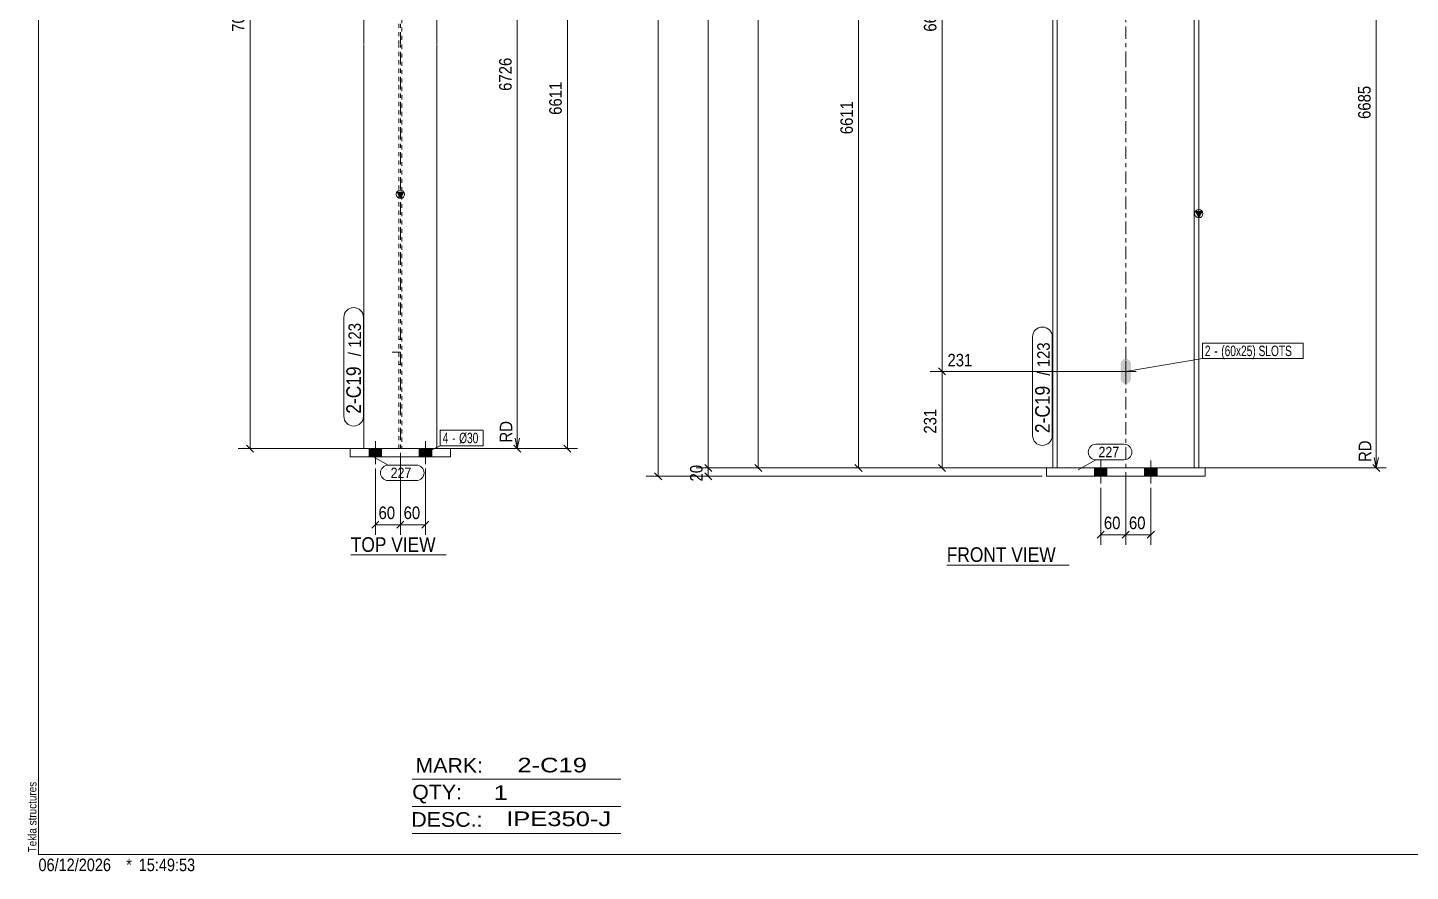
# Model space of a CAD drawing. Header units: millimetres. Extents: x 2 to 579, y 1 to 405.
# Drawn here: x 2.4 to 333.6, y 1 to 203 of the extents above; entities that cross this region are included whole.
import ezdxf

# ---------------------------------------------------------------- set-up
doc = ezdxf.new("R2010")
doc.units = ezdxf.units.MM
for name, pattern in [('XKITLINE00', [0]), ('XKITLINE01', [4, 1, -1, 1, -1]), ('XKITLINE02', [4, 2, -2]), ('XKITLINE03', [6, 3, -1, 1, -1])]:
    doc.linetypes.add(name, pattern=pattern)
for name, color, linetype, lineweight in [('Bolt', 3, 'Continuous', 0), ('BoltMark', 7, 'Continuous', 0), ('Dimensions', 7, 'Continuous', 0), ('DrawingSheet', 5, 'Continuous', 0), ('OtherObjectType', 7, 'Continuous', 0), ('Part', 2, 'Continuous', 0), ('PartMark', 7, 'Continuous', 0)]:
    doc.layers.add(name, color=color, linetype=linetype, lineweight=lineweight)
doc.styles.add('ARIAL', font='ARIAL.TTF')
doc.styles.add('ARIAL_NARROW', font='ARIALN.TTF')

# ---------------------------------------------------------------- blocks, each defined once
blk = doc.blocks.new('*A2')
at = {"layer": 'Bolt'}
for points in [[(265.88, 289.37), (265.4, 289.27), (264.92, 289.37), (264.52, 289.64), (264.25, 290.04), (264.15, 290.52), (264.15, 294.02), (264.25, 294.5), (264.52, 294.91), (264.92, 295.18), (265.4, 295.27), (265.88, 295.18), (266.28, 294.91), (266.55, 294.5), (266.65, 294.02), (266.65, 290.52), (266.55, 290.04), (266.28, 289.64)], [(265.88, 117.77), (265.4, 117.67), (264.92, 117.77), (264.52, 118.04), (264.25, 118.45), (264.15, 118.92), (264.15, 122.42), (264.25, 122.9), (264.52, 123.31), (264.92, 123.58), (265.4, 123.67), (265.88, 123.58), (266.28, 123.31), (266.55, 122.9), (266.65, 122.42), (266.65, 118.92), (266.55, 118.45), (266.28, 118.04)]]:
    blk.add_hatch(color=3, dxfattribs=at).paths.add_polyline_path(points, flags=17)
at = {"layer": 'Bolt', "color": 3, "linetype": 'XKITLINE00', "lineweight": 0}
for p, q in [((265.4, 294.77), (265.4, 289.77)), ((267.9, 292.27), (262.9, 292.27)), ((265.4, 123.17), (265.4, 118.17)), ((267.9, 120.67), (262.9, 120.67))]:
    blk.add_line(p, q, dxfattribs=at)
blk = doc.blocks.new('*A5')
at = {"layer": 'Bolt'}
for points in [[(260.9, 97.55), (260.9, 95.55), (257.9, 95.55), (257.9, 97.55)], [(260.9, 97.55), (260.9, 95.55), (257.9, 95.55), (257.9, 97.55)], [(272.9, 97.55), (272.9, 95.55), (269.9, 95.55), (269.9, 97.55)], [(272.9, 97.55), (272.9, 95.55), (269.9, 95.55), (269.9, 97.55)]]:
    blk.add_hatch(color=3, dxfattribs=at).paths.add_polyline_path(points, flags=17)
at = {"layer": 'Bolt', "color": 3, "linetype": 'XKITLINE00', "lineweight": 0}
for p, q in [((257.9, 97.55), (257.9, 95.55)), ((257.9, 97.55), (257.9, 95.55)), ((259.4, 99.3), (259.4, 93.8)), ((259.4, 99.3), (259.4, 93.8)), ((260.9, 97.55), (260.9, 95.55)), ((260.9, 97.55), (260.9, 95.55)), ((269.9, 97.55), (269.9, 95.55)), ((269.9, 97.55), (269.9, 95.55)), ((271.4, 99.3), (271.4, 93.8)), ((271.4, 99.3), (271.4, 93.8)), ((272.9, 97.55), (272.9, 95.55)), ((272.9, 97.55), (272.9, 95.55))]:
    blk.add_line(p, q, dxfattribs=at)
blk = doc.blocks.new('*A8')
at = {"layer": 'Part'}
blk.add_hatch(color=2, dxfattribs=at).paths.add_polyline_path([(282.1, 158.95), (283.7, 158.95), (282.9, 157.55)], flags=17)
at = {"layer": 'Part', "color": 7, "linetype": 'XKITLINE03', "lineweight": 0}
for p, q in [((265.4, 194.27), (265.4, 346.67)), ((265.4, 87.55), (265.4, 194.17))]:
    blk.add_line(p, q, dxfattribs=at)
at = {"layer": 'Part', "color": 2, "linetype": 'XKITLINE00', "lineweight": 0}
for p, q in [((249, 338.4), (247.9, 338.52)), ((247.9, 338.52), (247.9, 194.27)), ((249, 338.4), (249, 194.27)), ((281.8, 334.94), (281.8, 194.27)), ((282.9, 334.82), (281.8, 334.94)), ((282.9, 194.27), (282.9, 334.82)), ((247.9, 194.17), (247.9, 97.55)), ((249, 194.17), (249, 97.55)), ((281.8, 194.17), (281.8, 97.55)), ((282.9, 97.55), (282.9, 194.17)), ((282.9, 157.55), (282.1, 158.95)), ((282.1, 158.95), (283.7, 158.95)), ((283.7, 158.95), (282.9, 157.55))]:
    blk.add_line(p, q, dxfattribs=at)
at = {"layer": 'Part', "color": 7, "linetype": 'XKITLINE01', "lineweight": 0}
for p, q in [((281.8, 334.94), (249, 338.4)), ((282.9, 97.55), (247.9, 97.55))]:
    blk.add_line(p, q, dxfattribs=at)
at = {"layer": 'Part', "color": 2, "linetype": 'XKITLINE00', "lineweight": 0}
blk.add_circle((282.9, 158.45), 1, dxfattribs=at)
blk = doc.blocks.new('*A9')
at = {"layer": 'Part', "color": 2, "linetype": 'XKITLINE00', "lineweight": 0}
for p, q in [((284.4, 97.55), (246.4, 97.55)), ((246.4, 97.55), (246.4, 95.55)), ((284.4, 97.55), (284.4, 95.55)), ((284.4, 95.55), (246.4, 95.55))]:
    blk.add_line(p, q, dxfattribs=at)
blk = doc.blocks.new('*A16')
at = {"layer": 'Bolt', "color": 3, "linetype": 'XKITLINE02', "lineweight": 0}
for p, q in [((91.32, 299.91), (92.02, 299.91)), ((89.67, 296.91), (93.67, 296.91)), ((91.32, 293.91), (92.02, 293.91)), ((91.32, 128.31), (92.02, 128.31)), ((89.67, 125.31), (93.67, 125.31)), ((91.32, 122.31), (92.02, 122.31))]:
    blk.add_line(p, q, dxfattribs=at)
blk = doc.blocks.new('*A19')
at = {"layer": 'Bolt'}
for points in [[(87.17, 102.19), (87.17, 100.19), (84.17, 100.19), (84.17, 102.19)], [(87.17, 102.19), (87.17, 100.19), (84.17, 100.19), (84.17, 102.19)], [(99.17, 102.19), (99.17, 100.19), (96.17, 100.19), (96.17, 102.19)], [(99.17, 102.19), (99.17, 100.19), (96.17, 100.19), (96.17, 102.19)]]:
    blk.add_hatch(color=3, dxfattribs=at).paths.add_polyline_path(points, flags=17)
at = {"layer": 'Bolt', "color": 3, "linetype": 'XKITLINE00', "lineweight": 0}
for p, q in [((85.67, 103.94), (85.67, 98.44)), ((85.67, 103.94), (85.67, 98.44)), ((97.67, 103.94), (97.67, 98.44)), ((97.67, 103.94), (97.67, 98.44)), ((84.17, 102.19), (84.17, 100.19)), ((84.17, 102.19), (84.17, 100.19)), ((87.17, 102.19), (87.17, 100.19)), ((87.17, 102.19), (87.17, 100.19)), ((96.17, 102.19), (96.17, 100.19)), ((96.17, 102.19), (96.17, 100.19)), ((99.17, 102.19), (99.17, 100.19)), ((99.17, 102.19), (99.17, 100.19))]:
    blk.add_line(p, q, dxfattribs=at)
blk = doc.blocks.new('*A22')
at = {"layer": 'Part'}
blk.add_hatch(color=2, dxfattribs=at).paths.add_polyline_path([(90.87, 163.59), (92.47, 163.59), (91.67, 162.19)], flags=17)
at = {"layer": 'Part', "color": 7, "linetype": 'XKITLINE03', "lineweight": 0}
for p, q in [((91.67, 198.91), (91.67, 351.31)), ((91.67, 92.19), (91.67, 198.81))]:
    blk.add_line(p, q, dxfattribs=at)
at = {"layer": 'Part', "color": 2, "linetype": 'XKITLINE00', "lineweight": 0}
for p, q in [((100.42, 343.16), (82.92, 343.16)), ((82.92, 343.16), (82.92, 198.91)), ((100.42, 198.91), (100.42, 343.16)), ((82.92, 198.81), (82.92, 102.19)), ((100.42, 102.19), (100.42, 198.81)), ((91.67, 162.19), (90.87, 163.59)), ((90.87, 163.59), (92.47, 163.59)), ((92.47, 163.59), (91.67, 162.19))]:
    blk.add_line(p, q, dxfattribs=at)
at = {"layer": 'Part', "color": 7, "linetype": 'XKITLINE01', "lineweight": 0}
for p, q in [((91.32, 343.04), (82.92, 343.04)), ((91.32, 198.91), (91.32, 343.04)), ((92.02, 343.04), (92.02, 198.91)), ((92.02, 343.04), (100.42, 343.04)), ((91.32, 339.58), (82.92, 339.58)), ((82.92, 339.47), (100.42, 339.47)), ((92.02, 339.58), (100.42, 339.58)), ((91.32, 102.19), (91.32, 198.81)), ((92.02, 198.81), (92.02, 102.19)), ((82.92, 102.19), (100.42, 102.19))]:
    blk.add_line(p, q, dxfattribs=at)
at = {"layer": 'Part', "color": 2, "linetype": 'XKITLINE00', "lineweight": 0}
blk.add_circle((91.67, 163.09), 1, dxfattribs=at)
blk = doc.blocks.new('*A23')
at = {"layer": 'Part', "color": 2, "linetype": 'XKITLINE00', "lineweight": 0}
for p, q in [((79.67, 100.19), (79.67, 102.19)), ((79.67, 102.19), (103.67, 102.19)), ((103.67, 100.19), (79.67, 100.19)), ((103.67, 102.19), (103.67, 100.19))]:
    blk.add_line(p, q, dxfattribs=at)
blk = doc.blocks.new('*A33')
at = {"layer": 'DrawingSheet', "color": 5, "linetype": 'XKITLINE00', "lineweight": 0}
for p, q in [((5, 405), (5, 5)), ((5, 5), (579, 5))]:
    blk.add_line(p, q, dxfattribs=at)
at = {"layer": 'DrawingSheet', "color": 5, "style": 'ARIAL', "width": 0.85}
blk.add_text('Tekla structures', height=2, rotation=90, dxfattribs=at).set_placement((4.5, 5.5))
blk = doc.blocks.new('*A37')
at = {"layer": 'OtherObjectType', "color": 6, "linetype": 'XKITLINE00', "lineweight": 0}
for p, q in [((94.5, 23), (144.5, 23)), ((94.5, 16.5), (144.5, 16.5)), ((94.5, 10), (144.5, 10))]:
    blk.add_line(p, q, dxfattribs=at)
at = {"layer": 'OtherObjectType', "color": 6, "style": 'ARIAL_NARROW'}
for s, width, p in [('MARK:', 1.275, (95.27, 24.58)), ('2-C19', 1.525501, (119.69, 24.65)), ('QTY:', 1.275, (94.5, 18.19)), ('1', 1.525501, (113.99, 18.05)), ('DESC.:', 1.275, (94.29, 11.63)), ('IPE350-J', 1.525501, (117, 11.79))]:
    blk.add_text(s, height=3.5, dxfattribs=dict(at, width=width)).set_placement(p)
blk = doc.blocks.new('*A40')
at = {"layer": 'OtherObjectType', "color": 7, "style": 'ARIAL_NARROW', "width": 1.008832}
for s, p in [('06/12/2026', (4.99, 1)), ('*', (26, 1)), ('15:49:53', (29, 1))]:
    blk.add_text(s, height=3, dxfattribs=at).set_placement(p)
blk = doc.blocks.new('*A41')
at = {"layer": 'Dimensions', "color": 7, "linetype": 'XKITLINE00', "lineweight": 0}
for p, q in [((260.81, 356.15), (150.55, 356.15)), ((152.55, 357), (154.25, 355.31)), ((153.4, 95.55), (153.4, 356.15)), ((152.55, 96.4), (154.25, 94.7)), ((245.4, 95.55), (150.55, 95.55))]:
    blk.add_line(p, q, dxfattribs=at)
at = {"layer": 'Dimensions', "color": 3}
for p in [(153.4, 356.15), (153.4, 95.55)]:
    blk.add_point(p, dxfattribs=at)
at = {"layer": 'Dimensions', "color": 3, "style": 'ARIAL', "width": 0.85}
blk.add_text('7530', height=3, rotation=90.0002, dxfattribs=at).set_placement((152.05, 221.4))
blk = doc.blocks.new('*A42')
at = {"layer": 'Dimensions', "color": 7, "linetype": 'XKITLINE00', "lineweight": 0}
for p, q in [((246.9, 97.55), (162.55, 97.55)), ((164.55, 98.4), (166.25, 96.7)), ((164.55, 96.4), (166.25, 94.7)), ((165.4, 95.55), (165.4, 97.55)), ((245.4, 95.55), (162.55, 95.55))]:
    blk.add_line(p, q, dxfattribs=at)
at = {"layer": 'Dimensions', "color": 3}
for p in [(165.4, 97.55), (165.4, 95.55)]:
    blk.add_point(p, dxfattribs=at)
at = {"layer": 'Dimensions', "color": 3, "style": 'ARIAL', "width": 0.85}
blk.add_text('20', height=3, rotation=90.0002, dxfattribs=at).set_placement((164.05, 94.32))
blk = doc.blocks.new('*A43')
at = {"layer": 'Dimensions', "color": 7, "linetype": 'XKITLINE00', "lineweight": 0}
for p, q in [((246.9, 338.52), (162.55, 338.52)), ((164.55, 339.37), (166.25, 337.67)), ((165.4, 97.55), (165.4, 338.52)), ((246.9, 97.55), (162.55, 97.55)), ((164.55, 98.4), (166.25, 96.7))]:
    blk.add_line(p, q, dxfattribs=at)
at = {"layer": 'Dimensions', "color": 3}
for p in [(165.4, 338.52), (165.4, 97.55)]:
    blk.add_point(p, dxfattribs=at)
at = {"layer": 'Dimensions', "color": 3, "style": 'ARIAL', "width": 0.85}
blk.add_text('7334', height=3, rotation=90.0002, dxfattribs=at).set_placement((164.05, 213.58))
blk = doc.blocks.new('*A45')
at = {"layer": 'Dimensions', "color": 7, "linetype": 'XKITLINE00', "lineweight": 0}
for p, q in [((258.92, 338.25), (174.55, 338.25)), ((176.55, 339.1), (178.25, 337.41)), ((177.4, 97.55), (177.4, 338.25)), ((246.9, 97.55), (174.55, 97.55)), ((176.55, 98.4), (178.25, 96.7))]:
    blk.add_line(p, q, dxfattribs=at)
at = {"layer": 'Dimensions', "color": 3}
for p in [(177.4, 338.25), (177.4, 97.55)]:
    blk.add_point(p, dxfattribs=at)
at = {"layer": 'Dimensions', "color": 3, "style": 'ARIAL', "width": 0.85}
blk.add_text('7331', height=3, dxfattribs=at).set_placement((178.7, 339.45))
blk.add_text('7331', height=3, rotation=90.0002, dxfattribs=at).set_placement((176.05, 213.45))
blk = doc.blocks.new('*A49')
at = {"layer": 'Dimensions', "color": 7, "linetype": 'XKITLINE00', "lineweight": 0}
for p, q in [((248, 266.27), (198.55, 266.27)), ((200.55, 267.12), (202.25, 265.43)), ((201.4, 97.55), (201.4, 266.27)), ((246.9, 97.55), (198.55, 97.55)), ((200.55, 98.4), (202.25, 96.7))]:
    blk.add_line(p, q, dxfattribs=at)
at = {"layer": 'Dimensions', "color": 3}
for p in [(201.4, 266.27), (201.4, 97.55)]:
    blk.add_point(p, dxfattribs=at)
at = {"layer": 'Dimensions', "color": 3, "style": 'ARIAL', "width": 0.85}
blk.add_text('6611', height=3, dxfattribs=at).set_placement((202.7, 267.47))
blk.add_text('6611', height=3, rotation=90.0002, dxfattribs=at).set_placement((200.05, 177.46))
blk = doc.blocks.new('*A51')
at = {"layer": 'Dimensions', "color": 7, "linetype": 'XKITLINE00', "lineweight": 0}
for p, q in [((264.4, 120.67), (218.55, 120.67)), ((220.55, 121.52), (222.25, 119.83)), ((221.4, 97.55), (221.4, 120.67)), ((246.9, 97.55), (218.55, 97.55)), ((220.55, 98.4), (222.25, 96.7))]:
    blk.add_line(p, q, dxfattribs=at)
at = {"layer": 'Dimensions', "color": 3}
for p in [(221.4, 120.67), (221.4, 97.55)]:
    blk.add_point(p, dxfattribs=at)
at = {"layer": 'Dimensions', "color": 3, "style": 'ARIAL', "width": 0.85}
blk.add_text('231', height=3, dxfattribs=at).set_placement((222.7, 121.87))
blk.add_text('231', height=3, rotation=90.0002, dxfattribs=at).set_placement((220.05, 105.77))
blk = doc.blocks.new('*A52')
at = {"layer": 'Dimensions', "color": 7, "linetype": 'XKITLINE00', "lineweight": 0}
for p, q in [((264.4, 292.27), (218.55, 292.27)), ((220.55, 293.12), (222.25, 291.42)), ((221.4, 120.67), (221.4, 292.27)), ((264.4, 120.67), (218.55, 120.67)), ((220.55, 121.52), (222.25, 119.83))]:
    blk.add_line(p, q, dxfattribs=at)
at = {"layer": 'Dimensions', "color": 3}
for p in [(221.4, 292.27), (221.4, 120.67)]:
    blk.add_point(p, dxfattribs=at)
at = {"layer": 'Dimensions', "color": 3, "style": 'ARIAL', "width": 0.85}
blk.add_text('6871', height=3, dxfattribs=at).set_placement((222.7, 293.47))
blk.add_text('6640', height=3, rotation=90.0002, dxfattribs=at).set_placement((220.05, 202.02))
blk = doc.blocks.new('*A54')
at = {"layer": 'Dimensions', "color": 7, "linetype": 'XKITLINE00', "lineweight": 0}
for p, q in [((287.95, 273.6), (327.8, 273.6)), ((324.55, 274.45), (326.25, 272.75)), ((325.4, 97.55), (325.4, 273.6)), ((325.4, 104.77), (325.4, 97.55)), ((324.9, 100.05), (325.4, 97.55)), ((325.9, 100.05), (325.4, 97.55)), ((283.9, 97.55), (327.8, 97.55)), ((283.9, 97.55), (327.8, 97.55)), ((324.55, 98.4), (326.25, 96.7))]:
    blk.add_line(p, q, dxfattribs=at)
at = {"layer": 'Dimensions', "color": 3}
for p in [(325.4, 273.6), (325.4, 97.55)]:
    blk.add_point(p, dxfattribs=at)
at = {"layer": 'Dimensions', "color": 7}
blk.add_point((325.4, 97.55), dxfattribs=at)
at = {"layer": 'Dimensions', "color": 3, "style": 'ARIAL', "width": 0.85}
blk.add_text('6685', height=3, dxfattribs=at).set_placement((310.7, 274.8))
for s, p in [('6685', (324.05, 181.12)), ('RD', (324.2, 98.99))]:
    blk.add_text(s, height=3, rotation=90.0002, dxfattribs=at).set_placement(p)
blk = doc.blocks.new('*A62')
at = {"layer": 'Dimensions', "color": 7, "linetype": 'XKITLINE00', "lineweight": 0}
for p, q in [((265.4, 96.55), (265.4, 79.15)), ((259.4, 92.8), (259.4, 79.15)), ((260.25, 82.4), (258.55, 80.7)), ((259.4, 81.55), (265.4, 81.55)), ((266.25, 82.4), (264.55, 80.7))]:
    blk.add_line(p, q, dxfattribs=at)
at = {"layer": 'Dimensions', "color": 3}
for p in [(259.4, 81.55), (265.4, 81.55)]:
    blk.add_point(p, dxfattribs=at)
at = {"layer": 'Dimensions', "color": 3, "style": 'ARIAL', "width": 0.85}
blk.add_text('60', height=3, dxfattribs=at).set_placement((260.17, 82.9))
blk = doc.blocks.new('*A63')
at = {"layer": 'Dimensions', "color": 7, "linetype": 'XKITLINE00', "lineweight": 0}
for p, q in [((265.4, 96.55), (265.4, 79.15)), ((271.4, 92.8), (271.4, 79.15)), ((266.25, 82.4), (264.55, 80.7)), ((265.4, 81.55), (271.4, 81.55)), ((272.25, 82.4), (270.55, 80.7))]:
    blk.add_line(p, q, dxfattribs=at)
at = {"layer": 'Dimensions', "color": 3}
for p in [(265.4, 81.55), (271.4, 81.55)]:
    blk.add_point(p, dxfattribs=at)
at = {"layer": 'Dimensions', "color": 3, "style": 'ARIAL', "width": 0.85}
blk.add_text('60', height=3, dxfattribs=at).set_placement((266.17, 82.9))
blk = doc.blocks.new('*A68')
at = {"layer": 'BoltMark', "color": 7, "linetype": 'XKITLINE00', "lineweight": 0}
for p, q in [((283.75, 127.44), (307.87, 127.44)), ((283.75, 123.74), (283.75, 127.44)), ((307.87, 123.74), (307.87, 127.44)), ((265.4, 120.67), (283.75, 123.74)), ((283.75, 123.74), (307.87, 123.74))]:
    blk.add_line(p, q, dxfattribs=at)
at = {"layer": 'BoltMark', "color": 3, "style": 'ARIAL_NARROW', "width": 0.85}
for s, p in [('2', (284.35, 124.34)), ('(60x25) SLOTS', (288.28, 124.34)), ('-', (286.62, 124.34))]:
    blk.add_text(s, height=2.5, dxfattribs=at).set_placement(p)
blk = doc.blocks.new('*A73')
at = {"layer": 'PartMark', "color": 7, "linetype": 'XKITLINE00', "lineweight": 0}
for p, q in [((258.27, 103.21), (265.03, 103.21)), ((254.03, 97.12), (258.27, 99.51)), ((258.27, 99.51), (265.03, 99.51))]:
    blk.add_line(p, q, dxfattribs=at)
for centre, start, end in [((258.27, 101.36), 90, 270), ((265.03, 101.36), 270, 90)]:
    blk.add_arc(centre, 1.85, start, end, dxfattribs=at)
at = {"layer": 'PartMark', "color": 3, "style": 'ARIAL', "width": 0.85}
blk.add_text('227', height=2.5, dxfattribs=at).set_placement((258.87, 100.11))
blk = doc.blocks.new('*A74')
at = {"layer": 'PartMark', "color": 7, "linetype": 'XKITLINE00', "lineweight": 0}
for p, q in [((243.1, 105.3), (243.1, 128.95)), ((247.8, 105.3), (247.8, 128.95))]:
    blk.add_line(p, q, dxfattribs=at)
for centre, start, end in [((245.45, 128.95), 0, 180), ((245.45, 105.3), 180, 0)]:
    blk.add_arc(centre, 2.35, start, end, dxfattribs=at)
at = {"layer": 'PartMark', "color": 3, "style": 'ARIAL', "width": 0.85}
for s, p in [('123', (247.2, 121.67)), ('/', (247.2, 119.66))]:
    blk.add_text(s, height=3, rotation=90.0002, dxfattribs=at).set_placement(p)
at = {"layer": 'PartMark', "color": 1, "style": 'ARIAL', "width": 0.85}
blk.add_text('2-C19', height=3.5, rotation=90.0002, dxfattribs=at).set_placement((247.2, 105.9))
blk = doc.blocks.new('*A77')
at = {"layer": 'OtherObjectType', "color": 7, "linetype": 'XKITLINE00', "lineweight": 0}
blk.add_line((222.53, 74.3), (251.82, 74.3), dxfattribs=at)
at = {"layer": 'OtherObjectType', "color": 7, "style": 'ARIAL', "width": 0.85}
blk.add_text('FRONT VIEW', height=3.5, dxfattribs=at).set_placement((222.53, 75.05))
blk = doc.blocks.new('*A78')
at = {"layer": 'Dimensions', "color": 7, "linetype": 'XKITLINE00', "lineweight": 0}
for p, q in [((91.67, 101.19), (91.67, 81.56)), ((85.67, 97.44), (85.67, 81.56)), ((86.51, 84.81), (84.82, 83.11)), ((85.67, 83.96), (91.67, 83.96)), ((92.51, 84.81), (90.82, 83.11))]:
    blk.add_line(p, q, dxfattribs=at)
at = {"layer": 'Dimensions', "color": 3}
for p in [(85.67, 83.96), (91.67, 83.96)]:
    blk.add_point(p, dxfattribs=at)
at = {"layer": 'Dimensions', "color": 3, "style": 'ARIAL', "width": 0.85}
blk.add_text('60', height=3, dxfattribs=at).set_placement((86.44, 85.31))
blk = doc.blocks.new('*A79')
at = {"layer": 'Dimensions', "color": 7, "linetype": 'XKITLINE00', "lineweight": 0}
for p, q in [((91.67, 101.19), (91.67, 81.56)), ((97.67, 97.44), (97.67, 81.56)), ((92.51, 84.81), (90.82, 83.11)), ((91.67, 83.96), (97.67, 83.96)), ((98.51, 84.81), (96.82, 83.11))]:
    blk.add_line(p, q, dxfattribs=at)
at = {"layer": 'Dimensions', "color": 3}
for p in [(91.67, 83.96), (97.67, 83.96)]:
    blk.add_point(p, dxfattribs=at)
at = {"layer": 'Dimensions', "color": 3, "style": 'ARIAL', "width": 0.85}
blk.add_text('60', height=3, dxfattribs=at).set_placement((92.44, 85.31))
blk = doc.blocks.new('*A84')
at = {"layer": 'Dimensions', "color": 7, "linetype": 'XKITLINE00', "lineweight": 0}
for p, q in [((54.82, 311.56), (56.51, 309.86)), ((75.32, 310.71), (52.82, 310.71)), ((55.67, 102.19), (55.67, 310.71)), ((54.82, 103.04), (56.51, 101.34)), ((81.92, 102.19), (52.82, 102.19))]:
    blk.add_line(p, q, dxfattribs=at)
at = {"layer": 'Dimensions', "color": 3}
for p in [(55.67, 310.71), (55.67, 102.19)]:
    blk.add_point(p, dxfattribs=at)
at = {"layer": 'Dimensions', "color": 3, "style": 'ARIAL', "width": 0.85}
blk.add_text('7009', height=3, dxfattribs=at).set_placement((56.97, 311.91))
blk.add_text('7009', height=3, rotation=90.0002, dxfattribs=at).set_placement((54.32, 202))
blk = doc.blocks.new('*A86')
at = {"layer": 'Dimensions', "color": 7, "linetype": 'XKITLINE00', "lineweight": 0}
for p, q in [((130.82, 271.76), (132.51, 270.07)), ((92.32, 270.91), (134.07, 270.91)), ((131.67, 102.19), (131.67, 270.91)), ((130.82, 103.04), (132.51, 101.34)), ((101.42, 102.19), (134.07, 102.19))]:
    blk.add_line(p, q, dxfattribs=at)
at = {"layer": 'Dimensions', "color": 3}
for p in [(131.67, 270.91), (131.67, 102.19)]:
    blk.add_point(p, dxfattribs=at)
at = {"layer": 'Dimensions', "color": 3, "style": 'ARIAL', "width": 0.85}
blk.add_text('6611', height=3, dxfattribs=at).set_placement((121.47, 272.11))
blk.add_text('6611', height=3, rotation=90.0002, dxfattribs=at).set_placement((130.32, 182.1))
blk = doc.blocks.new('*A88')
at = {"layer": 'Dimensions', "color": 7, "linetype": 'XKITLINE00', "lineweight": 0}
for p, q in [((97.67, 282.4), (122.07, 282.4)), ((118.82, 283.24), (120.51, 281.55)), ((119.67, 102.19), (119.67, 282.4)), ((119.67, 109.41), (119.67, 102.19)), ((118.82, 103.04), (120.51, 101.34)), ((119.17, 104.69), (119.67, 102.19)), ((120.17, 104.69), (119.67, 102.19)), ((101.42, 102.19), (122.07, 102.19)), ((101.42, 102.19), (122.07, 102.19))]:
    blk.add_line(p, q, dxfattribs=at)
at = {"layer": 'Dimensions', "color": 3}
for p in [(119.67, 282.4), (119.67, 102.19)]:
    blk.add_point(p, dxfattribs=at)
at = {"layer": 'Dimensions', "color": 7}
blk.add_point((119.67, 102.19), dxfattribs=at)
at = {"layer": 'Dimensions', "color": 3, "style": 'ARIAL', "width": 0.85}
blk.add_text('6726', height=3, dxfattribs=at).set_placement((104.97, 283.6))
for s, p in [('6726', (118.32, 187.84)), ('RD', (118.47, 103.64))]:
    blk.add_text(s, height=3, rotation=90.0002, dxfattribs=at).set_placement(p)
blk = doc.blocks.new('*A97')
at = {"layer": 'BoltMark', "color": 7, "linetype": 'XKITLINE00', "lineweight": 0}
for p, q in [((101.2, 106.58), (111.5, 106.58)), ((101.2, 102.88), (101.2, 106.58)), ((111.5, 102.88), (111.5, 106.58)), ((97.67, 101.19), (101.2, 102.88)), ((101.2, 102.88), (111.5, 102.88))]:
    blk.add_line(p, q, dxfattribs=at)
at = {"layer": 'BoltMark', "color": 3, "style": 'ARIAL_NARROW', "width": 0.85}
for s, p in [('4', (101.8, 103.48)), ('Ø30', (105.73, 103.48)), ('-', (104.07, 103.48))]:
    blk.add_text(s, height=2.5, dxfattribs=at).set_placement(p)
blk = doc.blocks.new('*A104')
at = {"layer": 'PartMark', "color": 7, "linetype": 'XKITLINE00', "lineweight": 0}
for p, q in [((84.5, 100.62), (88.74, 98.23)), ((88.74, 98.23), (95.5, 98.23)), ((88.74, 94.53), (95.5, 94.53))]:
    blk.add_line(p, q, dxfattribs=at)
for centre, start, end in [((88.74, 96.38), 90, 270), ((95.5, 96.38), 270, 90)]:
    blk.add_arc(centre, 1.85, start, end, dxfattribs=at)
at = {"layer": 'PartMark', "color": 3, "style": 'ARIAL', "width": 0.85}
blk.add_text('227', height=2.5, dxfattribs=at).set_placement((89.34, 95.13))
blk = doc.blocks.new('*A105')
at = {"layer": 'PartMark', "color": 7, "linetype": 'XKITLINE00', "lineweight": 0}
for p, q in [((78.12, 109.94), (78.12, 133.59)), ((82.82, 109.94), (82.82, 133.59))]:
    blk.add_line(p, q, dxfattribs=at)
for centre, start, end in [((80.47, 133.59), 0, 180), ((80.47, 109.94), 180, 0)]:
    blk.add_arc(centre, 2.35, start, end, dxfattribs=at)
at = {"layer": 'PartMark', "color": 3, "style": 'ARIAL', "width": 0.85}
for s, p in [('123', (82.22, 126.31)), ('/', (82.22, 124.3))]:
    blk.add_text(s, height=3, rotation=90.0002, dxfattribs=at).set_placement(p)
at = {"layer": 'PartMark', "color": 1, "style": 'ARIAL', "width": 0.85}
blk.add_text('2-C19', height=3.5, rotation=90.0002, dxfattribs=at).set_placement((82.22, 110.54))
blk = doc.blocks.new('*A106')
at = {"layer": 'OtherObjectType', "color": 7, "linetype": 'XKITLINE00', "lineweight": 0}
blk.add_line((79.78, 76.71), (102.6, 76.71), dxfattribs=at)
at = {"layer": 'OtherObjectType', "color": 7, "style": 'ARIAL', "width": 0.85}
blk.add_text('TOP VIEW', height=3.5, dxfattribs=at).set_placement((79.78, 77.46))

msp = doc.modelspace()

# ---------------------------------------------------------------- block references
at = {"lineweight": 0}
for name in ['*A33', '*A41', '*A45', '*A43', '*A84', '*A16', '*A52', '*A2', '*A88', '*A86', '*A54', '*A49', '*A105', '*A74', '*A68', '*A51', '*A97', '*A19', '*A73', '*A23', '*A104', '*A78', '*A79', '*A42', '*A9', '*A5', '*A62', '*A63', '*A106', '*A77', '*A37', '*A40']:
    msp.add_blockref(name, (0, 0), dxfattribs=at)
at = {"layer": 'Part', "lineweight": 0}
for name in ['*A22', '*A8']:
    msp.add_blockref(name, (0, 0), dxfattribs=at)

doc.saveas('drawing.dxf')
